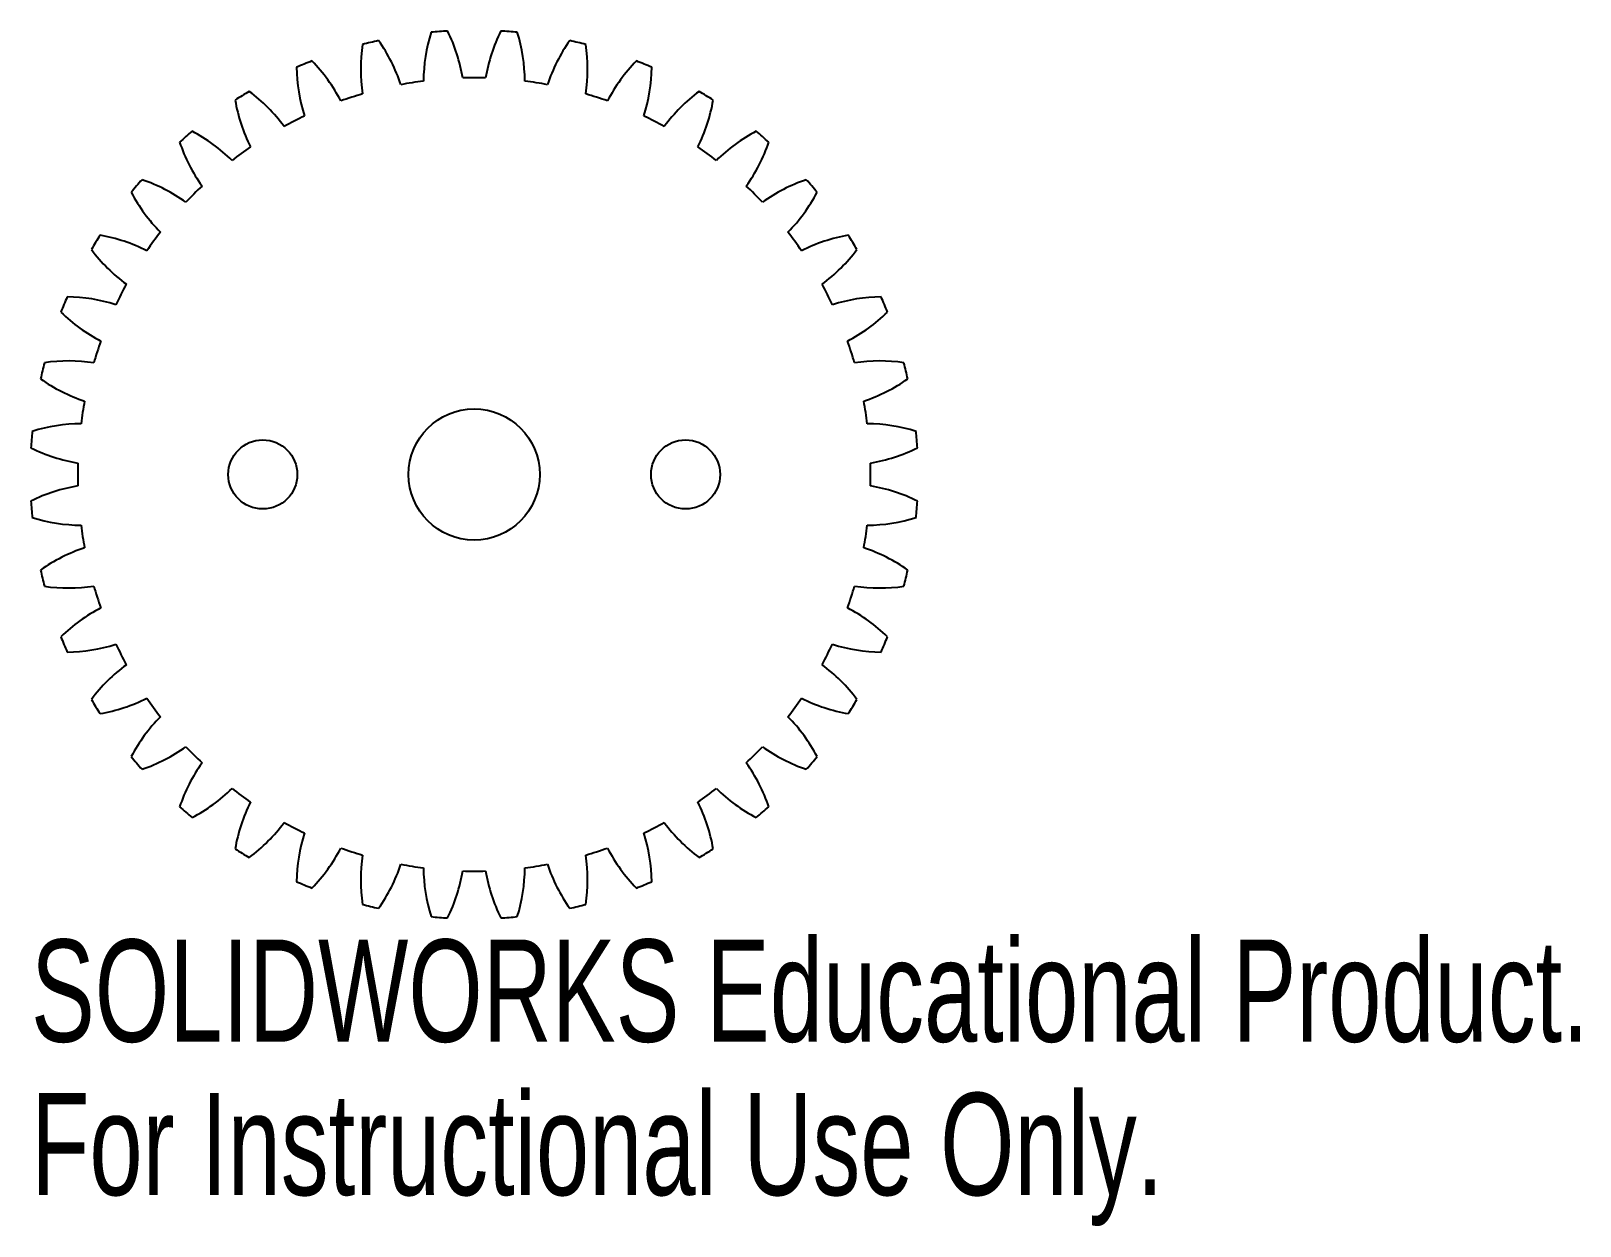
# Model space of a CAD drawing. Header units: millimetres. Extents: x -21 to 52.3, y -35.5 to 21.
import ezdxf

# ---------------------------------------------------------------- set-up
doc = ezdxf.new("R2010")
doc.units = ezdxf.units.MM
doc.styles.add('SLDTEXTSTYLE0', font='TXT', dxfattribs={"width": 0.7})

msp = doc.modelspace()

# ---------------------------------------------------------------- linework, layer by layer
at = {"color": 7, "linetype": 'Continuous', "lineweight": 25}
for centre, radius in [((0, 0), 3.1), ((-10, 0), 1.632), ((10, 0), 1.632)]:
    msp.add_circle(centre, radius, dxfattribs=at)
for centre, radius, start, end in [((5.603, 18.534), 8, 162.79523, 179.5652), ((0, 0), 21, 93.42867, 95.57133), ((-8.434, 17.43), 8, 9.4348, 26.20477), ((8.434, 17.43), 8, 153.79523, 170.5652), ((0, 0), 21, 84.42867, 86.57133), ((-5.603, 18.534), 8, 0.4348, 17.20477), ((2.635, 19.183), 8, 171.79523, 188.5652), ((0, 0), 21, 102.42867, 104.57133), ((-11.056, 15.896), 8, 18.4348, 35.20477), ((11.056, 15.896), 8, 144.79523, 161.5652), ((0, 0), 21, 75.42867, 77.57133), ((-2.635, 19.183), 8, 351.4348, 8.20477), ((0, 0), 21, 111.42867, 113.57133), ((-0.398, 19.359), 8, 180.79523, 197.5652), ((-13.407, 13.971), 8, 27.4348, 44.20477), ((13.407, 13.971), 8, 135.79523, 152.5652), ((0, 0), 21, 66.42867, 68.57133), ((0.398, 19.359), 8, 342.4348, 359.20477), ((0, 0), 18.749, 97.34372, 100.65628), ((0, 0), 18.749, 88.34372, 91.65628), ((0, 0), 18.749, 79.34372, 82.65628), ((0, 0), 21, 120.42867, 122.57133), ((-3.422, 19.058), 8, 189.79523, 206.5652), ((-15.427, 11.701), 8, 36.4348, 53.20477), ((0, 0), 18.749, 106.34372, 109.65628), ((0, 0), 18.749, 70.34372, 73.65628), ((15.427, 11.701), 8, 126.79523, 143.5652), ((3.422, 19.058), 8, 333.4348, 350.20477), ((0, 0), 21, 57.42867, 59.57133), ((0, 0), 18.749, 115.34372, 118.65628), ((0, 0), 18.749, 61.34372, 64.65628), ((0, 0), 21, 129.42867, 131.57133), ((-17.068, 9.144), 8, 45.4348, 62.20477), ((17.068, 9.144), 8, 117.79523, 134.5652), ((0, 0), 21, 48.42867, 50.57133), ((-6.361, 18.288), 8, 198.79523, 215.5652), ((0, 0), 18.749, 124.34372, 127.65628), ((0, 0), 18.749, 52.34372, 55.65628), ((6.361, 18.288), 8, 324.4348, 341.20477), ((0, 0), 21, 138.42867, 140.57133), ((-18.288, 6.361), 8, 54.4348, 71.20477), ((18.288, 6.361), 8, 108.79523, 125.5652), ((0, 0), 21, 39.42867, 41.57133), ((-9.144, 17.068), 8, 207.79523, 224.5652), ((0, 0), 18.749, 133.34372, 136.65628), ((0, 0), 18.749, 43.34372, 46.65628), ((9.144, 17.068), 8, 315.4348, 332.20477), ((0, 0), 21, 147.42867, 149.57133), ((-19.058, 3.422), 8, 63.4348, 80.20477), ((0, 0), 18.749, 142.34372, 145.65628), ((0, 0), 18.749, 34.34372, 37.65628), ((19.058, 3.422), 8, 99.79523, 116.5652), ((0, 0), 21, 30.42867, 32.57133), ((-11.701, 15.427), 8, 216.79523, 233.5652), ((11.701, 15.427), 8, 306.4348, 323.20477), ((0, 0), 18.749, 151.34372, 154.65628), ((0, 0), 18.749, 25.34372, 28.65628), ((0, 0), 21, 156.42867, 158.57133), ((-19.359, 0.398), 8, 72.4348, 89.20477), ((19.359, 0.398), 8, 90.79523, 107.5652), ((0, 0), 21, 21.42867, 23.57133), ((-13.971, 13.407), 8, 225.79523, 242.5652), ((13.971, 13.407), 8, 297.4348, 314.20477), ((0, 0), 18.749, 160.34372, 163.65628), ((0, 0), 18.749, 16.34372, 19.65628), ((0, 0), 21, 165.42867, 167.57133), ((-19.183, -2.635), 8, 81.4348, 98.20477), ((19.183, -2.635), 8, 81.79523, 98.5652), ((0, 0), 21, 12.42867, 14.57133), ((-15.896, 11.056), 8, 234.79523, 251.5652), ((15.896, 11.056), 8, 288.4348, 305.20477), ((0, 0), 18.749, 169.34372, 172.65628), ((0, 0), 18.749, 7.34372, 10.65628), ((-18.534, -5.603), 8, 90.4348, 107.20477), ((18.534, -5.603), 8, 72.79523, 89.5652), ((0, 0), 21, 174.42867, 176.57133), ((0, 0), 21, 3.42867, 5.57133), ((-17.43, 8.434), 8, 243.79523, 260.5652), ((17.43, 8.434), 8, 279.4348, 296.20477), ((0, 0), 18.749, 178.34372, 181.65628), ((0, 0), 18.749, 358.34372, 1.65628), ((-17.43, -8.434), 8, 99.4348, 116.20477), ((17.43, -8.434), 8, 63.79523, 80.5652), ((0, 0), 21, 183.42867, 185.57133), ((0, 0), 21, 354.42867, 356.57133), ((-18.534, 5.603), 8, 252.79523, 269.5652), ((18.534, 5.603), 8, 270.4348, 287.20477), ((0, 0), 18.749, 187.34372, 190.65628), ((0, 0), 18.749, 349.34372, 352.65628), ((-15.896, -11.056), 8, 108.4348, 125.20477), ((15.896, -11.056), 8, 54.79523, 71.5652), ((0, 0), 21, 192.42867, 194.57133), ((0, 0), 21, 345.42867, 347.57133), ((-19.183, 2.635), 8, 261.79523, 278.5652), ((0, 0), 18.749, 196.34372, 199.65628), ((0, 0), 18.749, 340.34372, 343.65628), ((19.183, 2.635), 8, 261.4348, 278.20477), ((-13.971, -13.407), 8, 117.4348, 134.20477), ((13.971, -13.407), 8, 45.79523, 62.5652), ((0, 0), 21, 201.42867, 203.57133), ((-19.359, -0.398), 8, 270.79523, 287.5652), ((0, 0), 18.749, 205.34372, 208.65628), ((0, 0), 18.749, 331.34372, 334.65628), ((19.359, -0.398), 8, 252.4348, 269.20477), ((0, 0), 21, 336.42867, 338.57133), ((-11.701, -15.427), 8, 126.4348, 143.20477), ((11.701, -15.427), 8, 36.79523, 53.5652), ((0, 0), 21, 210.42867, 212.57133), ((-19.058, -3.422), 8, 279.79523, 296.5652), ((0, 0), 18.749, 214.34372, 217.65628), ((0, 0), 18.749, 322.34372, 325.65628), ((19.058, -3.422), 8, 243.4348, 260.20477), ((0, 0), 21, 327.42867, 329.57133), ((-9.144, -17.068), 8, 135.4348, 152.20477), ((9.144, -17.068), 8, 27.79523, 44.5652), ((-18.288, -6.361), 8, 288.79523, 305.5652), ((0, 0), 18.749, 223.34372, 226.65628), ((0, 0), 18.749, 313.34372, 316.65628), ((18.288, -6.361), 8, 234.4348, 251.20477), ((0, 0), 21, 219.42867, 221.57133), ((-6.361, -18.288), 8, 144.4348, 161.20477), ((6.361, -18.288), 8, 18.79523, 35.5652), ((0, 0), 21, 318.42867, 320.57133), ((-17.068, -9.144), 8, 297.79523, 314.5652), ((0, 0), 18.749, 232.34372, 235.65628), ((0, 0), 18.749, 304.34372, 307.65628), ((17.068, -9.144), 8, 225.4348, 242.20477), ((0, 0), 21, 228.42867, 230.57133), ((-3.422, -19.058), 8, 153.4348, 170.20477), ((3.422, -19.058), 8, 9.79523, 26.5652), ((0, 0), 21, 309.42867, 311.57133), ((-15.427, -11.701), 8, 306.79523, 323.5652), ((0, 0), 18.749, 241.34372, 244.65628), ((0, 0), 18.749, 295.34372, 298.65628), ((15.427, -11.701), 8, 216.4348, 233.20477), ((-0.398, -19.359), 8, 162.4348, 179.20477), ((0.398, -19.359), 8, 0.79523, 17.5652), ((0, 0), 21, 237.42867, 239.57133), ((-13.407, -13.971), 8, 315.79523, 332.5652), ((0, 0), 18.749, 250.34372, 253.65628), ((2.635, -19.183), 8, 171.4348, 188.20477), ((0, 0), 18.749, 286.34372, 289.65628), ((-2.635, -19.183), 8, 351.79523, 8.5652), ((13.407, -13.971), 8, 207.4348, 224.20477), ((0, 0), 21, 300.42867, 302.57133), ((-11.056, -15.896), 8, 324.79523, 341.5652), ((0, 0), 18.749, 259.34372, 262.65628), ((5.603, -18.534), 8, 180.4348, 197.20477), ((-8.434, -17.43), 8, 333.79523, 350.5652), ((0, 0), 18.749, 268.34372, 271.65628), ((8.434, -17.43), 8, 189.4348, 206.20477), ((-5.603, -18.534), 8, 342.79523, 359.5652), ((0, 0), 18.749, 277.34372, 280.65628), ((11.056, -15.896), 8, 198.4348, 215.20477), ((0, 0), 21, 246.42867, 248.57133), ((0, 0), 21, 291.42867, 293.57133), ((0, 0), 21, 255.42867, 257.57133), ((0, 0), 21, 282.42867, 284.57133), ((0, 0), 21, 264.42867, 266.57133), ((0, 0), 21, 273.42867, 275.57133)]:
    msp.add_arc(centre, radius, start, end, dxfattribs=at)

# ---------------------------------------------------------------- texts
at = {"color": 7, "linetype": 'Continuous', "char_height": 4.83362, "attachment_point": 1, "style": 'SLDTEXTSTYLE0'}
for s, insert in [('SOLIDWORKS Educational Product.', (-20.962, -21.982)), ('For Instructional Use Only.', (-20.962, -29.232))]:
    msp.add_mtext(s, dxfattribs=dict(at, insert=insert))

doc.saveas('drawing.dxf')
